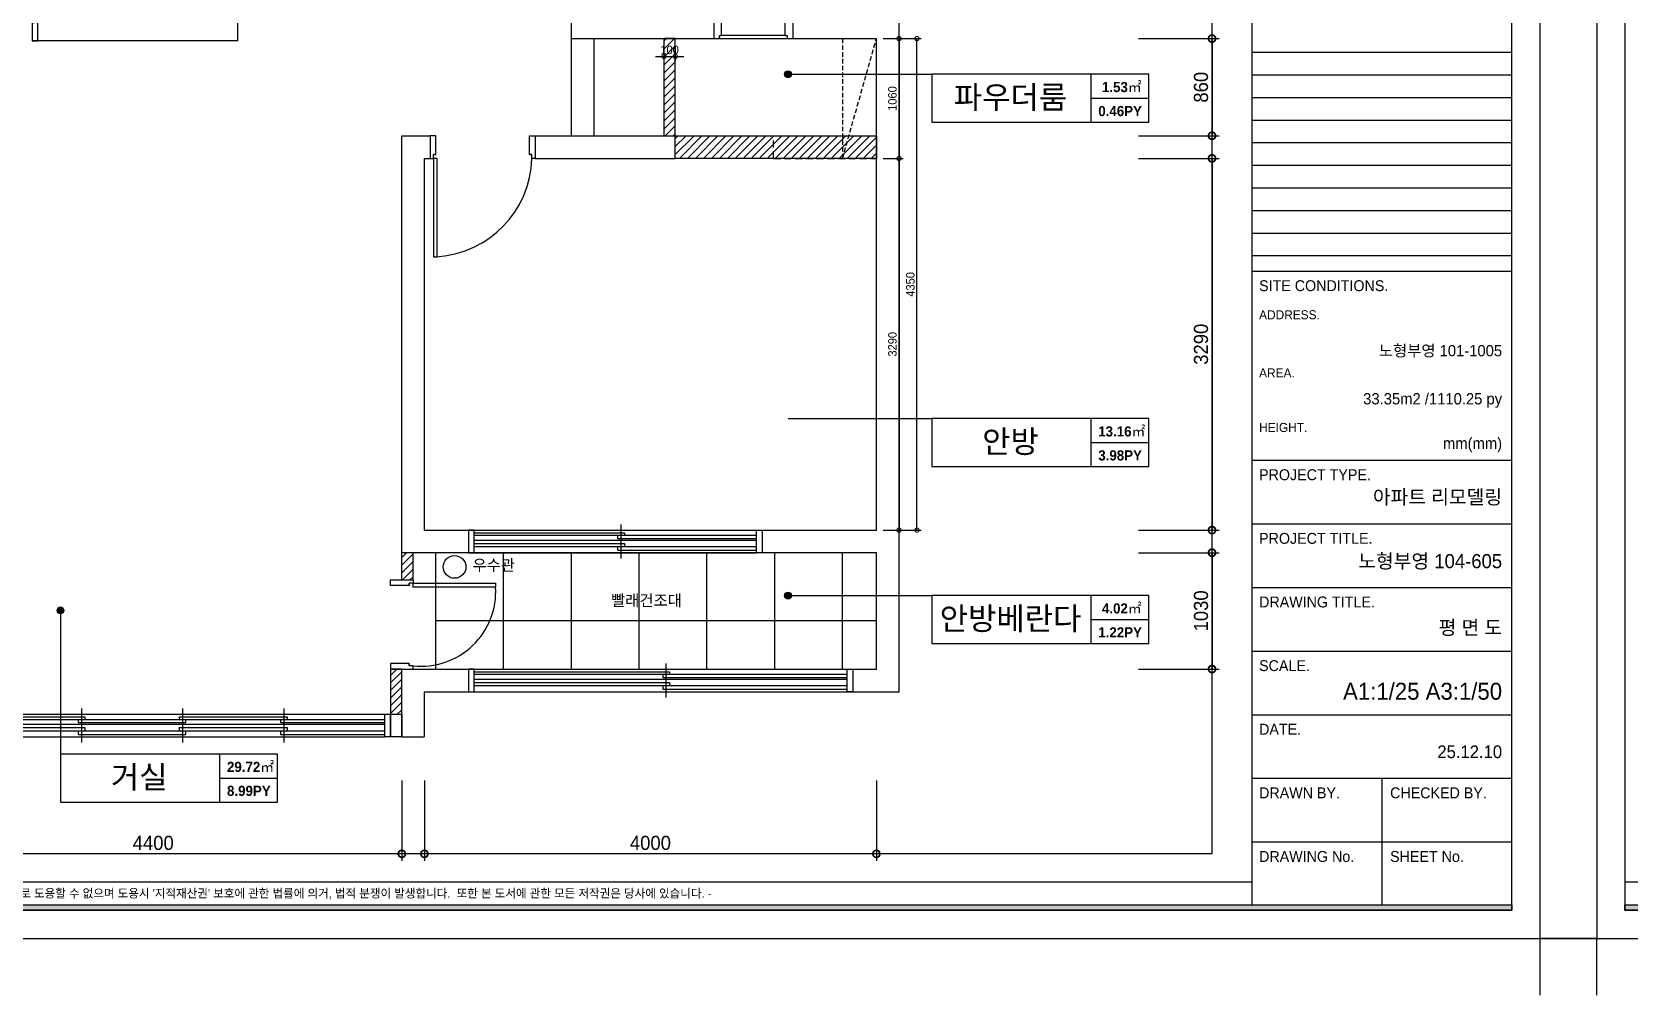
# Model space of a CAD drawing. Header units: millimetres. Extents: x 144680 to 246943, y -177515 to -149396.
# Drawn here: x 200759 to 214893, y -177515 to -168991 of the extents above; entities that cross this region are included whole.
import ezdxf
from ezdxf.enums import TextEntityAlignment as Align

# ---------------------------------------------------------------- set-up
doc = ezdxf.new("R2010")
doc.units = ezdxf.units.MM
doc.header["$LTSCALE"] = 50
doc.linetypes.add('DH-HID2', pattern=[1.2, 0.8, -0.4])
doc.linetypes.add('HIDDEN', pattern=[9.525, 6.35, -3.175])
for name, color, linetype in [('0-ELC TEXT', 7, 'Continuous'), ('03-TEXT', 3, 'Continuous'), ('03-WAL NEW', 3, 'Continuous'), ('07-DIM WAL', 5, 'Continuous'), ('_LIBR', 4, 'Continuous'), ('FORM(YOURNAME)-1', 1, 'Continuous'), ('FORM(YOURNAME)-11', 1, 'Continuous'), ('FU-FURM', 251, 'DH-HID2'), ('fur', 6, 'Continuous'), ('HAT', 8, 'Continuous'), ('tex', 7, 'Continuous'), ('wal', 3, 'Continuous'), ('WALL', 2, 'Continuous'), ('win', 4, 'Continuous'), ('설비', 140, 'Continuous')]:
    doc.layers.add(name, color=color, linetype=linetype)
doc.styles.get("Standard").update_dxf_attribs({"font": 'txt.shx', "bigfont": 'whgtxt.shx'})
doc.styles.add('YOURNAME', font='')
doc.styles.add('넥슨고딕', font='')
doc.styles.add('스타일1', font='')
doc.styles.add('코레일둥고', font='')
doc.styles.get('YOURNAME').set_extended_font_data('HYwulM')
doc.styles.get('넥슨고딕').set_extended_font_data('NEXON Lv1 Gothic Bold', bold=True)
doc.styles.get('스타일1').set_extended_font_data('HYwulM')
doc.styles.get('코레일둥고').set_extended_font_data('Korail Round Gothic Medium')
doc.dimstyles.new('30', dxfattribs={"dimscale": 30, "dimtxt": 2.5, "dimasz": 2.5, "dimexe": 1.25, "dimexo": 2, "dimtad": 1, "dimdec": 0, "dimtxsty": '스타일1', "dimblk": 'DOTSMALL', "dimcen": 2.5, "dimclrd": 1, "dimclre": 1, "dimclrt": 2, "dimadec": 0, "dimazin": 0, "dimtfac": 1, "dimtix": 1, "dimtmove": 0, "dimatfit": 3, "dimldrblk": 'DOTSMALL', "dimfxl": 1.25, "dimarcsym": 0})
doc.dimstyles.new('50', dxfattribs={"dimscale": 50, "dimtxt": 2.5, "dimasz": 2.5, "dimexe": 1.25, "dimexo": 2, "dimtad": 1, "dimdec": 0, "dimtxsty": '스타일1', "dimblk": 'DOTSMALL', "dimcen": 2.5, "dimclrd": 1, "dimclre": 1, "dimclrt": 2, "dimadec": 0, "dimazin": 0, "dimtfac": 1, "dimtix": 1, "dimtmove": 0, "dimatfit": 3, "dimldrblk": 'DOTSMALL', "dimfxl": 1.25, "dimarcsym": 0})
pattern_1 = [(45, (266794.47, -165570), (-33.67596, 33.67596), [])]

# ---------------------------------------------------------------- blocks, each defined once
blk = doc.blocks.new('FORM-ELEVATION')
at = {"layer": 'FORM(YOURNAME)-11'}
h = blk.add_hatch(color=256, dxfattribs=at)
h.dxf.hatch_style = 1
h.paths.add_polyline_path([(-10309, 35708), (71691, 35708), (71691, 35508), (-10309, 35508)])
h.paths.add_polyline_path([(-10309, -21492), (71691, -21492), (71691, -21692), (-10309, -21692)])
at = {"layer": 'Defpoints', "color": 158}
for p, q in [((62481, 35508), (62481, -21492)), ((62481, 8686), (71691, 8686)), ((62481, 7886), (71691, 7886)), ((62481, 7086), (71691, 7086)), ((62481, 6286), (71691, 6286)), ((62481, 5486), (71691, 5486)), ((62481, 4686), (71691, 4686)), ((62481, 3886), (71691, 3886)), ((62481, 3086), (71691, 3086)), ((62481, 2286), (71691, 2286)), ((62481, 1486), (71691, 1486)), ((62481, -20692), (-10309, -20692))]:
    blk.add_line(p, q, dxfattribs=at)
for points in [[(-10309, -21692), (71691, -21692), (71691, 35708), (-10309, 35708)], [(-8309, 33708), (61071, 33708), (61071, -19692), (-8309, -19692)]]:
    blk.add_lwpolyline(points, close=True, dxfattribs=at)
at = {"layer": 'Defpoints', "color": 1}
for points in [[(-11309, -24692), (-11309, -22692), (-13309, -22692)], [(72691, -24692), (72691, -22692), (74691, -22692)]]:
    blk.add_lwpolyline(points, dxfattribs=at)
at = {"layer": 'FORM(YOURNAME)-11', "color": 14}
for p, q in [((62481, 937), (71691, 937)), ((62481, -5756), (71691, -5756)), ((62481, -8009), (71691, -8009)), ((62481, -10261), (71691, -10261)), ((62481, -12514), (71691, -12514)), ((62481, -14766), (71691, -14766)), ((62481, -17019), (71691, -17019)), ((67086, -17019), (67086, -21492)), ((62481, -19271), (71691, -19271))]:
    blk.add_line(p, q, dxfattribs=at)
at = {"layer": 'FORM(YOURNAME)-11', "color": 250}
blk.add_lwpolyline([(-11309, -22692), (72691, -22692), (72691, 36708), (-11309, 36708)], close=True, dxfattribs=at)
at = {"layer": 'FORM(YOURNAME)-11'}
blk.add_lwpolyline([(-10309, -21492), (71691, -21492), (71691, -21692), (-10309, -21692)], close=True, dxfattribs=at)
at = {"layer": 'FORM(YOURNAME)-11', "color": 14, "style": 'YOURNAME'}
for s, height, p in [('SITE CONDITIONS.', 386.14, (62739, 422)), ('PROJECT TYPE.', 386.14, (62739, -6271)), ('PROJECT TITLE.', 386.14, (62739, -8524)), ('DRAWING TITLE.', 386.14, (62739, -10776)), ('SCALE.', 386.1, (62739, -13029)), ('DATE.', 386.1, (62739, -15281)), ('DRAWN BY.', 386.1, (62739, -17534)), ('CHECKED BY.', 386.14, (67376, -17534)), ('DRAWING No.', 386.14, (62739, -19786)), ('SHEET No.', 386.1, (67376, -19786))]:
    blk.add_text(s, height=height, dxfattribs=at).set_placement(p, align=Align.MIDDLE_LEFT)
at = {"layer": 'FORM(YOURNAME)-11', "color": 251, "style": 'YOURNAME'}
for s, p in [('ADDRESS.', (62739, -608)), ('AREA.', (62739, -2667)), ('HEIGHT.', (62739, -4598))]:
    blk.add_text(s, height=321.8, dxfattribs=at).set_placement(p, align=Align.MIDDLE_LEFT)
at = {"layer": 'FORM(YOURNAME)-11', "color": 1, "style": 'YOURNAME'}
blk.add_text("- 본 도서는 어떠한 경우에도 무단으로 도용할 수 없으며 도용시 '지적재산권' 보호에 관한 법률에 의거, 법적 분쟁이 발생합니다.  또한 본 도서에 관한 모든 저작권은 당사에 있습니다. -", height=300, dxfattribs=at).set_placement((28146, -21092), align=Align.MIDDLE_CENTER)
at = {"layer": 'FORM(YOURNAME)-11', "color": 3, "style": 'YOURNAME'}
for tag, height, p in [('1', 450, (71041, -1219)), ('2', 450, (71041, -1863)), ('3', 450, (71041, -3150)), ('4', 450, (71041, -5081)), ('5', 515, (71041, -7398)), ('6', 515, (71041, -9650)), ('7', 515, (71041, -11903)), ('8', 515, (71041, -14155)), ('9', 515, (71041, -16408)), ('10', 515, (66791, -18596)), ('11', 515, (71041, -18660)), ('12', 515, (66791, -20848)), ('13', 515, (71041, -20848))]:
    blk.add_attdef(tag, text='', height=height, dxfattribs=at).set_placement(p, align=Align.MIDDLE_RIGHT)
blk = doc.blocks.new('sdfsdf')
at = {"layer": '_LIBR', "linetype": 'Continuous'}
blk.add_lwpolyline([(-44258, -83632), (-43388, -83632), (-43388, -83597), (-44258, -83597)], close=True, dxfattribs=at)
for points in [[(-43352, -83618), (-43352, -83597), (-43352, -83618), (-43188, -83618), (-43188, -83568), (-43388, -83568), (-43388, -83597), (-43352, -83597)], [(-43352, -84448), (-43352, -84468), (-43352, -84448), (-43188, -84448), (-43188, -84498), (-43388, -84498), (-43388, -84468), (-43352, -84468)]]:
    blk.add_lwpolyline(points, dxfattribs=at)
blk.add_arc((-43366, -83574), 894, 183.7115, 268.5892, dxfattribs=at)
blk = doc.blocks.new('AUDIT_I_020313153326-105')
at = {"color": 0, "linetype": 'Continuous'}
for p, q in [((955, 59), (45, 59)), ((975, 90), (55, 90)), ((25, -90), (975, -90)), ((955, -61), (45, -61))]:
    blk.add_line(p, q, dxfattribs=at)
blk.add_lwpolyline([(55, 1040), (55, 90), (25, 90), (25, 1040)], dxfattribs=at)
for points in [[(45, 59), (25, 59), (25, 90), (0, 90), (0, -90), (25, -90), (25, -61), (45, -61)], [(1000, 90), (975, 90), (975, 59), (955, 59), (955, -61), (975, -61), (975, -90), (1000, -90)]]:
    blk.add_lwpolyline(points, close=True, dxfattribs=at)
blk.add_arc((25, 90), 950, 0, 90, dxfattribs=at)
blk = doc.blocks.new('2600')
at = {"layer": 'win'}
for p, q in [((8549, -153771), (8549, -153471)), ((7239, -153521), (9759, -153521)), ((7249, -153609), (9749, -153609)), ((7249, -153609), (9749, -153609)), ((7249, -153721), (9749, -153721))]:
    blk.add_line(p, q, dxfattribs=at)
for points in [[(7199, -153721), (7249, -153721), (7249, -153521), (7199, -153521)], [(9799, -153721), (9749, -153721), (9749, -153521), (9799, -153521)]]:
    blk.add_lwpolyline(points, close=True, dxfattribs=at)
for points in [[(7249, -153544), (8579, -153544), (8579, -153569), (7249, -153569)], [(9749, -153569), (8519, -153569), (8519, -153594), (9749, -153594)], [(7249, -153639), (8579, -153639), (8579, -153669), (7249, -153669)], [(9749, -153669), (8519, -153669), (8519, -153699), (9749, -153699)]]:
    blk.add_lwpolyline(points, dxfattribs=at)
blk = doc.blocks.new('vudauseeh')
for p, q in [((143450, -164350), (143450, -165603)), ((145020, -164350), (145020, -165603))]:
    blk.add_line(p, q)
for points in [[(143350, -164910), (143450, -164910), (143450, -165010), (143550, -165010)], [(144920, -164910), (145020, -164910), (145020, -165010), (145120, -165010)]]:
    blk.add_lwpolyline(points)
for points in [[(137254, -167672), (137304, -167672), (137254, -167471), (137304, -167471)], [(137110, -167602), (137279, -167771), (137148, -167565), (137254, -167672)], [(137447, -167602), (137279, -167771), (137410, -167565), (137304, -167672)], [(137279, -167771), (137279, -167771), (137254, -167672), (137304, -167672)]]:
    blk.add_solid(points)
at = {"layer": '_LIBR', "linetype": 'Continuous'}
for p, q in [((145070, -168850), (145070, -168160)), ((145100, -168161), (145100, -168850)), ((145020, -168850), (145020, -169050)), ((145070, -168850), (145020, -168850)), ((145070, -168881), (145070, -168850)), ((145100, -168850), (145070, -168850)), ((145090, -168881), (145070, -168881)), ((145650, -168881), (145090, -168881)), ((145090, -169021), (145090, -168881)), ((145670, -168850), (145100, -168850)), ((145670, -168881), (145650, -168881)), ((145650, -168881), (145650, -169021)), ((145720, -168850), (145670, -168850)), ((145670, -168850), (145670, -168881)), ((145720, -168850), (145720, -169050)), ((145070, -169050), (145070, -169021)), ((145070, -169021), (145090, -169021)), ((145650, -169021), (145090, -169021)), ((145650, -169021), (145670, -169021)), ((145670, -169021), (145670, -169050)), ((145020, -169050), (145070, -169050)), ((145070, -169050), (145670, -169050)), ((145670, -169050), (145720, -169050)), ((136120, -169830), (136120, -169880)), ((136120, -169830), (136320, -169830)), ((136120, -169880), (136120, -170470)), ((136120, -169880), (136151, -169880)), ((136151, -169880), (136151, -169900)), ((136291, -169900), (136291, -169880)), ((136291, -169880), (136320, -169880)), ((136320, -169880), (136320, -169830)), ((136320, -170500), (136320, -169880)), ((136151, -169900), (136151, -170480)), ((136151, -169900), (136291, -169900)), ((136291, -169900), (136291, -170480)), ((136120, -170500), (135500, -170500)), ((135501, -170470), (136120, -170470)), ((136120, -170470), (136120, -170500)), ((136151, -170500), (136120, -170500)), ((136120, -170500), (136120, -170550)), ((136120, -170550), (136320, -170550)), ((136151, -170480), (136151, -170500)), ((136291, -170480), (136151, -170480)), ((136291, -170500), (136291, -170480)), ((136320, -170500), (136291, -170500)), ((136320, -170550), (136320, -170500))]:
    blk.add_line(p, q, dxfattribs=at)
for centre, radius, start, end in [((145061, -168774), 614, 352.839, 89.1791), ((136070, -170450), 572, 85.0136, 184.9864)]:
    blk.add_arc(centre, radius, start, end, dxfattribs=at)
at = {"layer": 'WALL', "color": 2}
for p, q in [((140635, -164760), (140635, -164150)), ((140810, -164150), (140635, -164150)), ((140810, -169070), (140810, -164150)), ((143650, -164150), (146660, -164150)), ((146660, -174830), (146660, -164150)), ((143450, -164350), (146460, -164350)), ((146460, -165375), (146460, -164350)), ((137260, -166380), (137260, -164760)), ((137260, -164760), (140635, -164760)), ((137460, -166180), (137460, -164960)), ((137460, -164960), (140635, -164960)), ((140635, -166180), (140635, -164960)), ((146460, -165375), (145840, -165375)), ((145840, -166550), (145840, -165375)), ((146460, -165475), (145940, -165475)), ((145940, -165775), (145940, -165475)), ((146460, -165775), (146460, -165475)), ((142020, -165603), (145020, -165603)), ((142020, -165603), (142020, -165803)), ((145020, -166550), (145020, -165603)), ((145940, -166550), (145940, -165775)), ((146460, -166550), (146460, -165775)), ((142020, -165803), (144670, -165803)), ((144670, -168850), (144670, -165803)), ((145840, -166550), (145840, -165988)), ((137460, -166180), (137935, -166180)), ((137935, -168870), (137935, -166180)), ((140635, -168870), (140635, -166180)), ((137260, -166380), (137760, -166380)), ((137760, -167830), (137760, -166380)), ((145020, -166550), (145440, -166550)), ((145020, -166550), (145840, -166550)), ((145940, -166550), (146460, -166550)), ((145020, -166750), (146460, -166750)), ((145020, -168850), (145020, -166750)), ((146460, -168850), (146460, -166750)), ((134460, -167830), (134460, -175230)), ((134460, -167830), (136710, -167830)), ((136710, -167830), (136710, -168030)), ((137710, -167830), (137760, -167830)), ((137710, -167830), (137710, -168030)), ((134660, -168030), (134660, -168270)), ((134660, -168030), (135110, -168030)), ((135110, -168030), (135110, -168270)), ((135310, -168030), (135310, -168270)), ((135310, -168030), (136120, -168030)), ((136120, -168030), (136120, -168270)), ((136320, -168030), (136320, -170550)), ((136320, -168030), (136710, -168030)), ((137710, -168030), (137760, -168030)), ((137760, -169070), (137760, -168030)), ((134660, -168270), (135110, -168270)), ((135310, -168270), (136120, -168270)), ((134660, -168470), (134660, -170550)), ((134660, -168470), (136120, -168470)), ((136120, -168470), (136120, -170550)), ((138175, -168870), (137935, -168870)), ((140635, -168870), (139010, -168870)), ((143760, -168850), (144670, -168850)), ((143760, -168850), (143760, -169050)), ((145020, -168850), (146460, -168850)), ((138160, -169070), (137760, -169070)), ((140810, -169070), (138990, -169070)), ((143760, -169050), (146460, -169050)), ((146460, -173400), (146460, -169050)), ((142260, -169910), (142510, -169910)), ((142260, -173600), (142260, -169910)), ((143440, -169910), (144680, -169910)), ((144680, -170110), (144680, -169910)), ((142460, -170110), (142510, -170110)), ((142460, -173400), (142460, -170110)), ((143440, -170110), (144680, -170110)), ((134660, -170550), (136120, -170550)), ((136320, -170550), (136670, -170550)), ((137500, -170550), (137860, -170550)), ((137860, -173400), (137860, -170550)), ((134620, -170750), (134620, -173600)), ((134620, -170750), (136650, -170750)), ((137485, -170750), (137660, -170750)), ((137660, -173600), (137660, -170750)), ((142460, -173400), (146460, -173400)), ((134620, -173600), (134620, -175060)), ((137660, -175060), (137660, -173600)), ((137860, -175030), (137860, -173600)), ((146460, -173600), (142260, -173600)), ((146460, -174630), (146460, -173600)), ((142260, -174630), (146460, -174630)), ((142260, -175230), (142260, -174630)), ((142460, -174830), (146660, -174830)), ((142460, -175225), (142460, -174830)), ((134620, -175060), (137660, -175060)), ((137860, -175230), (134460, -175230)), ((142260, -175230), (142455, -175230))]:
    blk.add_line(p, q, dxfattribs=at)
at = {"layer": 'WALL', "color": 8, "linetype": 'HIDDEN', "ltscale": 0.2}
for p, q in [((145550, -169910), (146460, -169910)), ((145550, -170110), (145550, -169910)), ((145550, -170110), (146460, -170110))]:
    blk.add_line(p, q, dxfattribs=at)
at = {"layer": 'WALL', "color": 2}
blk.add_lwpolyline([(143650, -164150), (143410, -164150), (143410, -164350), (143650, -164350)], close=True, dxfattribs=at)
for points in [[(137860, -173600), (138460, -173600), (138460, -173400), (137860, -173400)], [(137860, -175230), (138480, -175230), (138480, -175030), (137860, -175030)]]:
    blk.add_lwpolyline(points, dxfattribs=at)
blk.add_arc((142455, -175225), 5, 270, 0, dxfattribs=at)
at = {"layer": 'win'}
for p, q in [((142890, -174630), (146210, -174630)), ((144600, -174880), (144600, -174580)), ((142900, -174718), (146200, -174718)), ((142900, -174718), (146200, -174718)), ((142900, -174830), (146200, -174830)), ((135050, -175060), (137570, -175060)), ((136360, -175295), (136360, -175010)), ((138520, -175030), (142110, -175030)), ((139425, -174980), (139425, -175280)), ((140289, -175053), (140289, -175078)), ((140320, -174980), (140320, -175280)), ((140350, -175103), (140350, -175078)), ((141215, -174980), (141215, -175280)), ((135060, -175133), (137560, -175133)), ((135060, -175133), (137560, -175133)), ((135060, -175230), (137560, -175230)), ((138520, -175230), (142110, -175230)), ((138530, -175118), (140350, -175118)), ((138530, -175118), (142110, -175118)), ((138530, -175230), (142110, -175230)), ((140289, -175148), (140289, -175178)), ((140350, -175208), (140350, -175178))]:
    blk.add_line(p, q, dxfattribs=at)
for points in [[(142720, -165603), (143920, -165603), (143920, -165803), (142720, -165803)], [(142850, -174830), (142900, -174830), (142900, -174630), (142850, -174630)], [(146250, -174830), (146200, -174830), (146200, -174630), (146250, -174630)], [(135010, -175230), (135060, -175230), (135060, -175060), (135010, -175060)], [(137610, -175230), (137560, -175230), (137560, -175060), (137610, -175060)], [(138480, -175230), (138530, -175230), (138530, -175030), (138480, -175030)], [(142160, -175230), (142110, -175230), (142110, -175030), (142160, -175030)]]:
    blk.add_lwpolyline(points, close=True, dxfattribs=at)
for points in [[(142900, -174653), (144630, -174653), (144630, -174678), (142900, -174678)], [(146200, -174678), (144570, -174678), (144570, -174703), (146200, -174703)], [(142900, -174748), (144630, -174748), (144630, -174778), (142900, -174778)], [(146200, -174778), (144570, -174778), (144570, -174808), (146200, -174808)], [(135060, -175068), (136390, -175068), (136390, -175093), (135060, -175093)], [(137560, -175093), (136330, -175093), (136330, -175118), (137560, -175118)], [(138530, -175053), (139455, -175053), (139455, -175078), (138530, -175078)], [(140350, -175078), (139395, -175078), (139395, -175103), (140350, -175103)], [(140289, -175053), (141245, -175053), (141245, -175078), (140289, -175078)], [(142110, -175078), (141185, -175078), (141185, -175103), (142110, -175103)], [(135060, -175163), (136390, -175163), (136390, -175193), (135060, -175193)], [(137560, -175193), (136330, -175193), (136330, -175223), (137560, -175223)], [(138530, -175148), (139455, -175148), (139455, -175178), (138530, -175178)], [(140350, -175178), (139395, -175178), (139395, -175208), (140350, -175208)], [(140289, -175148), (141245, -175148), (141245, -175178), (140289, -175178)], [(142110, -175178), (141185, -175178), (141185, -175208), (142110, -175208)]]:
    blk.add_lwpolyline(points, dxfattribs=at)
at = {"layer": 'win', "ltscale": 10}
blk.add_lwpolyline([(142160, -175030), (142260, -175030), (142260, -175230), (142160, -175230)], close=True, dxfattribs=at)
at = {"layer": '설비', "ltscale": 10}
for centre in [(144805, -165428), (142727, -173726)]:
    blk.add_circle(centre, 100, dxfattribs=at)
at = {"layer": 'fur'}
for p in [(133611, -10629), (136451, -10629), (130761, -11239), (135651, -19879)]:
    blk.add_blockref('2600', p, dxfattribs=at)
at = {"layer": 'win', "xscale": -1}
blk.add_blockref('AUDIT_I_020313153326-105', (137710, -167930), dxfattribs=at)
for p, rotation in [((54542, -212258), 90), ((221118, -127362), 270)]:
    blk.add_blockref('sdfsdf', p, dxfattribs=dict(at, rotation=rotation))
at = {"layer": 'win', "rotation": 90}
blk.add_blockref('sdfsdf', (58942, -126722), dxfattribs=at)
at = {"layer": 'tex', "ltscale": 10, "insert": (137291, -167205), "char_height": 200, "width": 5142.08, "attachment_point": 2}
blk.add_mtext('{\\fExpo M|b0|i0|c129|p18;ENT.}', dxfattribs=at)
blk = doc.blocks.new('_DOTSMALL')
at = {"color": 0, "linetype": 'ByBlock', "const_width": 0.5}
blk.add_lwpolyline([(-0.0625, 0, 1), (0.0625, 0, 1)], format="xyb", close=True, dxfattribs=at)
blk = doc.blocks.new('*D52')
at = {"layer": '07-DIM WAL', "color": 1, "lineweight": -2, "transparency": 16777216}
for p, q in [((210552, -169050), (211264, -169050)), ((211202, -169050), (211202, -169910)), ((210552, -169910), (211264, -169910))]:
    blk.add_line(p, q, dxfattribs=at)
at = {"layer": 'Defpoints', "color": 0, "transparency": 16777216}
for p in [(210452, -169050), (210452, -169910), (211202, -169910)]:
    blk.add_point(p, dxfattribs=at)
at = {"layer": '07-DIM WAL', "color": 1, "lineweight": -2, "transparency": 16777216, "xscale": 125, "yscale": 125, "zscale": 125}
for p, rotation in [((211202, -169050), 90), ((211202, -169910), 270)]:
    blk.add_blockref('_DOTSMALL', p, dxfattribs=dict(at, rotation=rotation))
at = {"layer": '07-DIM WAL', "color": 2, "transparency": 16777216, "insert": (211105, -169480), "char_height": 125, "attachment_point": 5, "rotation": 90, "style": '스타일1'}
blk.add_mtext('860', dxfattribs=at)
blk = doc.blocks.new('*D53')
at = {"layer": '07-DIM WAL', "color": 1, "lineweight": -2, "transparency": 16777216}
for p, q in [((210552, -170110), (211264, -170110)), ((211202, -170110), (211202, -173400)), ((210552, -173400), (211264, -173400))]:
    blk.add_line(p, q, dxfattribs=at)
at = {"layer": 'Defpoints', "color": 0, "transparency": 16777216}
for p in [(210452, -170110), (210452, -173400), (211202, -173400)]:
    blk.add_point(p, dxfattribs=at)
at = {"layer": '07-DIM WAL', "color": 1, "lineweight": -2, "transparency": 16777216, "xscale": 125, "yscale": 125, "zscale": 125}
for p, rotation in [((211202, -170110), 90), ((211202, -173400), 270)]:
    blk.add_blockref('_DOTSMALL', p, dxfattribs=dict(at, rotation=rotation))
at = {"layer": '07-DIM WAL', "color": 2, "transparency": 16777216, "insert": (211105, -171755), "char_height": 125, "attachment_point": 5, "rotation": 90, "style": '스타일1'}
blk.add_mtext('3290', dxfattribs=at)
blk = doc.blocks.new('*D54')
at = {"layer": '07-DIM WAL', "color": 1, "lineweight": -2, "transparency": 16777216}
for p, q in [((210552, -173600), (211264, -173600)), ((211202, -173600), (211202, -174630)), ((210552, -174630), (211264, -174630))]:
    blk.add_line(p, q, dxfattribs=at)
at = {"layer": 'Defpoints', "color": 0, "transparency": 16777216}
for p in [(210452, -173600), (210452, -174630), (211202, -174630)]:
    blk.add_point(p, dxfattribs=at)
at = {"layer": '07-DIM WAL', "color": 1, "lineweight": -2, "transparency": 16777216, "xscale": 125, "yscale": 125, "zscale": 125}
for p, rotation in [((211202, -173600), 90), ((211202, -174630), 270)]:
    blk.add_blockref('_DOTSMALL', p, dxfattribs=dict(at, rotation=rotation))
at = {"layer": '07-DIM WAL', "color": 2, "transparency": 16777216, "insert": (211105, -174115), "char_height": 125, "attachment_point": 5, "rotation": 90, "style": '스타일1'}
blk.add_mtext('1030', dxfattribs=at)
blk = doc.blocks.new('*D55')
at = {"layer": '07-DIM WAL', "color": 1, "lineweight": -2, "transparency": 16777216}
for p, q in [((204232, -175615), (204232, -176328)), ((208232, -175615), (208232, -176328)), ((208232, -176265), (204232, -176265))]:
    blk.add_line(p, q, dxfattribs=at)
at = {"layer": 'Defpoints', "color": 0, "transparency": 16777216}
for p in [(204232, -175515), (208232, -175515), (204232, -176265)]:
    blk.add_point(p, dxfattribs=at)
at = {"layer": '07-DIM WAL', "color": 1, "lineweight": -2, "transparency": 16777216, "xscale": 125, "yscale": 125, "zscale": 125, "rotation": 180}
blk.add_blockref('_DOTSMALL', (204232, -176265), dxfattribs=at)
at = {"layer": '07-DIM WAL', "color": 1, "lineweight": -2, "transparency": 16777216, "xscale": 125, "yscale": 125, "zscale": 125}
blk.add_blockref('_DOTSMALL', (208232, -176265), dxfattribs=at)
at = {"layer": '07-DIM WAL', "color": 2, "transparency": 16777216, "insert": (206232, -176169), "char_height": 125, "attachment_point": 5, "style": '스타일1'}
blk.add_mtext('4000', dxfattribs=at)
blk = doc.blocks.new('*D56')
at = {"layer": '07-DIM WAL', "color": 1, "lineweight": -2, "transparency": 16777216}
for p, q in [((199632, -175615), (199632, -176328)), ((204032, -175615), (204032, -176328)), ((204032, -176265), (199632, -176265))]:
    blk.add_line(p, q, dxfattribs=at)
at = {"layer": 'Defpoints', "color": 0, "transparency": 16777216}
for p in [(199632, -175515), (204032, -175515), (199632, -176265)]:
    blk.add_point(p, dxfattribs=at)
at = {"layer": '07-DIM WAL', "color": 1, "lineweight": -2, "transparency": 16777216, "xscale": 125, "yscale": 125, "zscale": 125, "rotation": 180}
blk.add_blockref('_DOTSMALL', (199632, -176265), dxfattribs=at)
at = {"layer": '07-DIM WAL', "color": 1, "lineweight": -2, "transparency": 16777216, "xscale": 125, "yscale": 125, "zscale": 125}
blk.add_blockref('_DOTSMALL', (204032, -176265), dxfattribs=at)
at = {"layer": '07-DIM WAL', "color": 2, "transparency": 16777216, "insert": (201832, -176169), "char_height": 125, "attachment_point": 5, "style": '스타일1'}
blk.add_mtext('4400', dxfattribs=at)
blk = doc.blocks.new('*D60')
at = {"layer": '07-DIM WAL', "color": 1, "lineweight": -2, "transparency": 16777216}
for p, q in [((208292, -169050), (208470, -169050)), ((208432, -169050), (208432, -170110)), ((208292, -170110), (208470, -170110))]:
    blk.add_line(p, q, dxfattribs=at)
at = {"layer": 'Defpoints', "color": 0, "transparency": 16777216}
for p in [(208232, -169050), (208232, -170110), (208432, -170110)]:
    blk.add_point(p, dxfattribs=at)
at = {"layer": '07-DIM WAL', "color": 1, "lineweight": -2, "transparency": 16777216, "xscale": 75, "yscale": 75, "zscale": 75}
for p, rotation in [((208432, -169050), 90), ((208432, -170110), 270)]:
    blk.add_blockref('_DOTSMALL', p, dxfattribs=dict(at, rotation=rotation))
at = {"layer": '07-DIM WAL', "color": 2, "transparency": 16777216, "insert": (208374, -169580), "char_height": 75, "attachment_point": 5, "rotation": 90, "style": '스타일1'}
blk.add_mtext('1060', dxfattribs=at)
blk = doc.blocks.new('*D61')
at = {"layer": '07-DIM WAL', "color": 1, "lineweight": -2, "transparency": 16777216}
for p, q in [((208292, -170110), (208470, -170110)), ((208432, -170110), (208432, -173400)), ((208292, -173400), (208470, -173400))]:
    blk.add_line(p, q, dxfattribs=at)
at = {"layer": 'Defpoints', "color": 0, "transparency": 16777216}
for p in [(208232, -170110), (208232, -173400), (208432, -173400)]:
    blk.add_point(p, dxfattribs=at)
at = {"layer": '07-DIM WAL', "color": 1, "lineweight": -2, "transparency": 16777216, "xscale": 75, "yscale": 75, "zscale": 75}
for p, rotation in [((208432, -170110), 90), ((208432, -173400), 270)]:
    blk.add_blockref('_DOTSMALL', p, dxfattribs=dict(at, rotation=rotation))
at = {"layer": '07-DIM WAL', "color": 2, "transparency": 16777216, "insert": (208374, -171755), "char_height": 75, "attachment_point": 5, "rotation": 90, "style": '스타일1'}
blk.add_mtext('3290', dxfattribs=at)
blk = doc.blocks.new('*D62')
at = {"layer": '07-DIM WAL', "color": 1, "lineweight": -2, "transparency": 16777216}
for p, q in [((208304, -169050), (208629, -169050)), ((208591, -173400), (208591, -169050)), ((208292, -173400), (208629, -173400))]:
    blk.add_line(p, q, dxfattribs=at)
at = {"layer": 'Defpoints', "color": 0, "transparency": 16777216}
for p in [(208244, -169050), (208591, -169050), (208232, -173400)]:
    blk.add_point(p, dxfattribs=at)
at = {"layer": '07-DIM WAL', "color": 1, "lineweight": -2, "transparency": 16777216, "xscale": 75, "yscale": 75, "zscale": 75}
for p, rotation in [((208591, -169050), 90), ((208591, -173400), 270)]:
    blk.add_blockref('_DOTSMALL', p, dxfattribs=dict(at, rotation=rotation))
at = {"layer": '07-DIM WAL', "color": 2, "transparency": 16777216, "insert": (208533, -171225), "char_height": 75, "attachment_point": 5, "rotation": 90, "style": '스타일1'}
blk.add_mtext('4350', dxfattribs=at)
blk = doc.blocks.new('*D172')
at = {"layer": '07-DIM WAL', "color": 1, "lineweight": -2, "transparency": 16777216}
for p, q in [((206352, -169110), (206352, -169245)), ((206452, -169110), (206452, -169245)), ((206277, -169207), (206527, -169207))]:
    blk.add_line(p, q, dxfattribs=at)
at = {"layer": 'Defpoints', "color": 0, "transparency": 16777216}
for p in [(206352, -169050), (206452, -169050), (206452, -169207)]:
    blk.add_point(p, dxfattribs=at)
at = {"layer": '07-DIM WAL', "color": 1, "lineweight": -2, "transparency": 16777216, "xscale": 75, "yscale": 75, "zscale": 75}
blk.add_blockref('_DOTSMALL', (206352, -169207), dxfattribs=at)
at = {"layer": '07-DIM WAL', "color": 1, "lineweight": -2, "transparency": 16777216, "xscale": 75, "yscale": 75, "zscale": 75, "rotation": 180}
blk.add_blockref('_DOTSMALL', (206452, -169207), dxfattribs=at)
at = {"layer": '07-DIM WAL', "color": 2, "ltscale": 10, "transparency": 16777216, "insert": (206402, -169150), "char_height": 75, "attachment_point": 5, "style": '스타일1'}
blk.add_mtext('100', dxfattribs=at)

msp = doc.modelspace()

# ---------------------------------------------------------------- hatches: boundary and pattern name
at = {"ltscale": 10}
h = msp.add_hatch(dxfattribs=at)
h.set_pattern_fill('ANSI31', color=3, scale=15)
h.set_pattern_definition(pattern_1)
h.paths.add_polyline_path([(204132.2, -173600), (204032.2, -173600), (204032.2, -173840), (204132.2, -173840)])
h = msp.add_hatch(dxfattribs=at)
h.set_pattern_fill('ANSI31', color=3, scale=15)
h.set_pattern_definition(pattern_1)
h.paths.add_polyline_path([(204032.2, -174630), (203932.2, -174630), (203932.2, -175030), (204032.2, -175030)])
at = {"layer": '0-ELC TEXT'}
h = msp.add_hatch(color=256, dxfattribs=at)
h.dxf.hatch_style = 1
edge = h.paths.add_edge_path()
edge.add_arc((207449.8, -169365.3), 30, 0, 360)
h = msp.add_hatch(color=256, dxfattribs=at)
h.dxf.hatch_style = 1
edge = h.paths.add_edge_path()
edge.add_arc((207449.8, -173979.5), 30, 0, 360)
h = msp.add_hatch(color=256, dxfattribs=at)
h.dxf.hatch_style = 1
edge = h.paths.add_edge_path()
edge.add_arc((201011.8, -174110.1), 30, 270, 630)
at = {"layer": '03-WAL NEW', "transparency": 33554687}
h = msp.add_hatch(dxfattribs=at)
h.set_pattern_fill('_USER', color=256, scale=50, angle=45, pattern_type=0)
h.set_pattern_definition([(45, (-28708.524, -281661.936), (-35.355339, 35.355339), [])])
h.paths.add_polyline_path([(206352.2, -169910), (206452.2, -169910), (206452.2, -169050), (206352.2, -169050)])
at = {"layer": '03-WAL NEW', "ltscale": 10, "transparency": 33554687}
h = msp.add_hatch(dxfattribs=at)
h.set_pattern_fill('ANSI31', color=3)
h.set_pattern_definition([(45, (205222.2342, -165570), (-2.245064, 2.245064), [])])
h.paths.add_polyline_path([(203798, -174252.2), (203798, -173977.8), (203951, -173977.8), (203951, -174252.2)], flags=9)
at = {"layer": '03-WAL NEW', "transparency": 33554687}
h = msp.add_hatch(dxfattribs=at)
h.set_pattern_fill('_USER', color=256, scale=50, angle=45, pattern_type=0)
h.set_pattern_definition([(45, (-28928.524, -281661.936), (-35.355339, 35.355339), [])])
h.paths.add_polyline_path([(203998, -174252.2), (203998, -173977.8), (204151, -173977.8), (204151, -174252.2)], flags=9)
at = {"layer": '07-DIM WAL'}
h = msp.add_hatch(dxfattribs=at)
h.set_pattern_fill('_USER', color=10, scale=50, angle=45, pattern_type=0)
h.set_pattern_definition([(45, (-28948.524, -281661.936), (-35.355339, 35.355339), [])])
h.paths.add_polyline_path([(206452.2, -169910), (208232.2, -169910), (208232.2, -170110), (206452.2, -170110)])
at = {"layer": 'HAT'}
h = msp.add_hatch(dxfattribs=at)
h.set_pattern_fill('_USER', color=256, scale=600, double=1, pattern_type=0)
h.set_pattern_definition([(0, (204332.23, -173600), (0, 600), []), (90, (204332.23, -173600), (-600, 4e-14), [])])
h.paths.add_polyline_path([(204332.2, -174630), (208232.2, -174630), (208232.2, -173600), (204332.2, -173600)])

# ---------------------------------------------------------------- linework, layer by layer
for p, q in [((205532.2, -169050), (205532.2, -169910)), ((205732.2, -169050), (205732.2, -169910))]:
    msp.add_line(p, q)
at = {"layer": '0-ELC TEXT'}
for p, q in [((207449.8, -169365.3), (208722.1, -169365.3)), ((210133.2, -169789.9), (210133.2, -169365.3)), ((210133.2, -169577.6), (210642.9, -169577.6)), ((207449.8, -172413), (208722.1, -172413)), ((210133.2, -172837.5), (210133.2, -172413)), ((210133.2, -172625.2), (210642.9, -172625.2)), ((207449.8, -173979.5), (208722.1, -173979.5)), ((210133.2, -174404), (210133.2, -173979.5)), ((201011.8, -174110.1), (201011.8, -175382.4)), ((210133.2, -174191.8), (210642.9, -174191.8)), ((202422.9, -175806.9), (202422.9, -175382.4)), ((202422.9, -175594.6), (202932.6, -175594.6))]:
    msp.add_line(p, q, dxfattribs=at)
for points in [[(208722.1, -169789.9), (210642.9, -169789.9), (210642.9, -169365.3), (208722.1, -169365.3)], [(208722.1, -172837.5), (210642.9, -172837.5), (210642.9, -172413), (208722.1, -172413)], [(208722.1, -174404), (210642.9, -174404), (210642.9, -173979.5), (208722.1, -173979.5)], [(201011.8, -175806.9), (202932.6, -175806.9), (202932.6, -175382.4), (201011.8, -175382.4)]]:
    msp.add_lwpolyline(points, close=True, dxfattribs=at)
for centre in [(207449.8, -169365.3), (207449.8, -173979.5), (201011.8, -174110.1)]:
    msp.add_circle(centre, 30, dxfattribs=at)
at = {"layer": '03-WAL NEW', "transparency": 33554687}
msp.add_lwpolyline([(206352.2, -169910), (206452.2, -169910), (206452.2, -169050), (206352.2, -169050)], close=True, dxfattribs=at)
at = {"layer": '03-WAL NEW', "ltscale": 10}
msp.add_lwpolyline([(204032.2, -174630), (203932.2, -174630), (203932.2, -175030), (204032.2, -175030)], close=True, dxfattribs=at)
at = {"layer": '07-DIM WAL', "color": 10}
msp.add_lwpolyline([(206452.2, -169910), (208232.2, -169910), (208232.2, -170110), (206452.2, -170110)], close=True, dxfattribs=at)
at = {"layer": '_LIBR', "linetype": 'Continuous'}
for points in [[(204096.4, -173890), (204096.4, -173869.5), (204096.4, -173890), (203932.2, -173890), (203932.2, -173840), (204132.2, -173840), (204132.2, -173869.5), (204096.4, -173869.5)], [(204096.4, -174580), (204096.4, -174600.5), (204096.4, -174580), (203932.2, -174580), (203932.2, -174630), (204132.2, -174630), (204132.2, -174600.5), (204096.4, -174600.5)]]:
    msp.add_lwpolyline(points, dxfattribs=at)
msp.add_lwpolyline([(204862.2, -173904.7), (204132.2, -173904.7), (204132.2, -173869.5), (204862.2, -173869.5)], close=True, dxfattribs=at)
msp.add_arc((204203.5, -173944.5), 659.9, 263.79649, 3.45112, dxfattribs=at)
at = {"layer": 'FU-FURM'}
msp.add_lwpolyline([(207932.2, -169050), (207932.2, -170110), (208232.2, -169050)], dxfattribs=at)
at = {"layer": 'wal'}
for p, q in [((204032.2, -173840), (204032.2, -173600)), ((204132.2, -173840), (204132.2, -173600))]:
    msp.add_line(p, q, dxfattribs=at)

# ---------------------------------------------------------------- block references
msp.add_blockref('vudauseeh', (61772.2, 0))
at = {"layer": 'FORM(YOURNAME)-1'}
ref = msp.add_blockref('FORM-ELEVATION', (195933.9, -171342), dxfattribs=dict(at, xscale=0.2500000000000001, yscale=0.2500000000000001, zscale=0.2500000000000001))
ref.add_attrib('9', '25.12.10', dxfattribs={"layer": 'FORM(YOURNAME)-11', "color": 3, "height": 112.5, "style": 'YOURNAME'}).set_placement((213769, -175361.8), align=Align.MIDDLE_RIGHT)
ref.add_attrib('8', 'A1:1/25 A3:1/50', dxfattribs={"layer": 'FORM(YOURNAME)-11', "color": 3, "height": 150, "style": 'YOURNAME'}).set_placement((213769, -174826), align=Align.MIDDLE_RIGHT)
ref.add_attrib('7', '평 면 도', dxfattribs={"layer": 'FORM(YOURNAME)-11', "color": 3, "height": 125, "style": 'YOURNAME'}).set_placement((213769, -174262.2), align=Align.MIDDLE_RIGHT)
ref.add_attrib('6', '노형부영 104-605', dxfattribs={"layer": 'FORM(YOURNAME)-11', "color": 3, "height": 125, "style": 'YOURNAME'}).set_placement((213769, -173674.4), align=Align.MIDDLE_RIGHT)
ref.add_attrib('5', '아파트 리모델링', dxfattribs={"layer": 'FORM(YOURNAME)-11', "color": 3, "height": 125, "style": 'YOURNAME'}).set_placement((213769, -173107.1), align=Align.MIDDLE_RIGHT)
ref.add_attrib('2', '노형부영 101-1005', dxfattribs={"layer": 'FORM(YOURNAME)-11', "color": 3, "height": 100, "style": 'YOURNAME'}).set_placement((213769, -171811.8), align=Align.MIDDLE_RIGHT)
ref.add_attrib('3', '33.35m2 /1110.25 py', dxfattribs={"layer": 'FORM(YOURNAME)-11', "color": 3, "height": 100, "style": 'YOURNAME'}).set_placement((213769, -172237.3), align=Align.MIDDLE_RIGHT)
ref.add_attrib('4', 'mm(mm)', dxfattribs={"layer": 'FORM(YOURNAME)-11', "color": 3, "height": 100, "style": 'YOURNAME'}).set_placement((213769, -172631), align=Align.MIDDLE_RIGHT)
at = {"layer": 'FORM(YOURNAME)-1', "xscale": 0.2500000000000001, "yscale": 0.2500000000000001, "zscale": 0.2500000000000001}
msp.add_blockref('FORM-ELEVATION', (217433.9, -171342), dxfattribs=at)

# ---------------------------------------------------------------- texts
at = {"layer": '0-ELC TEXT', "style": '코레일둥고'}
for s, p in [('우수관', (204657.3, -173760.6)), ('빨래건조대', (205883.8, -174072.4))]:
    msp.add_text(s, height=100, dxfattribs=at).set_placement(p)
at = {"layer": '03-TEXT'}
for s, height, style, p in [('파우더룸', 200, '코레일둥고', (209418.9, -169668.4)), ('1.53㎡', 90, '넥슨고딕', (210404, -169523.5)), ('0.46PY', 90, '넥슨고딕', (210388.6, -169735.8)), ('안방', 200, '코레일둥고', (209418.9, -172716.1)), ('13.16㎡', 90, '넥슨고딕', (210404, -172571.1)), ('3.98PY', 90, '넥슨고딕', (210388.6, -172783.4)), ('안방베란다', 200, '코레일둥고', (209418.9, -174282.6)), ('4.02㎡', 90, '넥슨고딕', (210404, -174137.7)), ('1.22PY', 90, '넥슨고딕', (210388.6, -174349.9)), ('거실', 200, '코레일둥고', (201708.6, -175685.5)), ('29.72㎡', 90, '넥슨고딕', (202693.7, -175540.5)), ('8.99PY', 90, '넥슨고딕', (202678.3, -175752.8))]:
    msp.add_text(s, height=height, dxfattribs=dict(at, style=style)).set_placement(p, align=Align.CENTER)

# ---------------------------------------------------------------- dimensions: what is measured, and where the dimension line sits
at = {"layer": '07-DIM WAL'}
for base, p1, p2, dimstyle, picture, middle in [((208432.2, -170110), (208232.2, -169050), (208232.2, -170110), '30', '*D60', (208374.4, -169580)), ((208591, -169050), (208232.2, -173400), (208244.2, -169050), '30', '*D62', (208533.3, -171225)), ((211201.7, -169910), (210451.7, -169050), (210451.7, -169910), '50', '*D52', (211105.3, -169480)), ((208432.2, -173400), (208232.2, -170110), (208232.2, -173400), '30', '*D61', (208374.4, -171755)), ((211201.7, -173400), (210451.7, -170110), (210451.7, -173400), '50', '*D53', (211105.4, -171755)), ((211201.7342, -174630.4995), (210451.7342, -173600), (210451.7342, -174630.4995), '50', '*D54', (211105.4875, -174115.2498))]:
    dim = msp.add_linear_dim(base=base, p1=p1, p2=p2, angle=90, dimstyle=dimstyle, dxfattribs=at)
    dim.commit()
    dim.dimension.update_dxf_attribs({"geometry": picture, "text_midpoint": middle})
for base, p1, p2, dimstyle, picture, middle in [((206452.2, -169207.4), (206352.2, -169050), (206452.2, -169050), '30', '*D172', (206402.2, -169149.7)), ((199632.2, -176265), (204032.2, -175515), (199632.2, -175515), '50', '*D56', (201832.2, -176168.8)), ((204232.2, -176265), (208232.2, -175515), (204232.2, -175515), '50', '*D55', (206232.2, -176168.8))]:
    dim = msp.add_linear_dim(base=base, p1=p1, p2=p2, dimstyle=dimstyle, dxfattribs=at)
    dim.commit()
    dim.dimension.update_dxf_attribs({"geometry": picture, "text_midpoint": middle})

doc.saveas('drawing.dxf')
